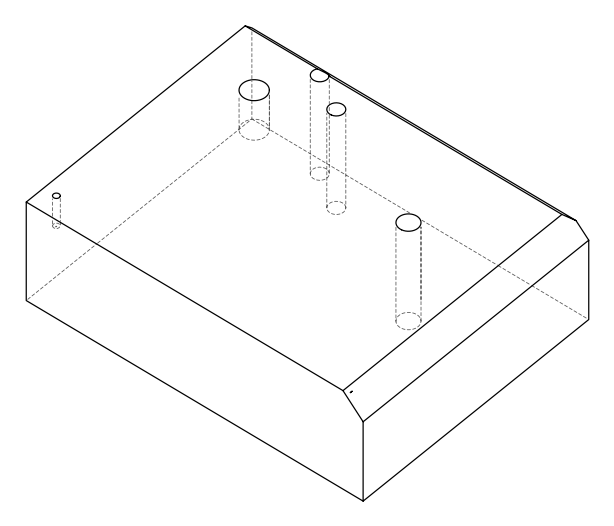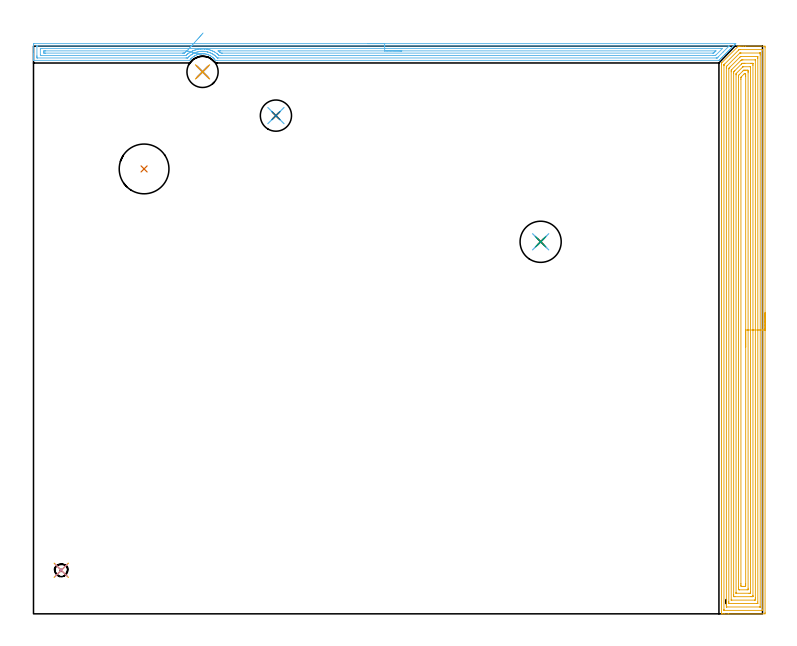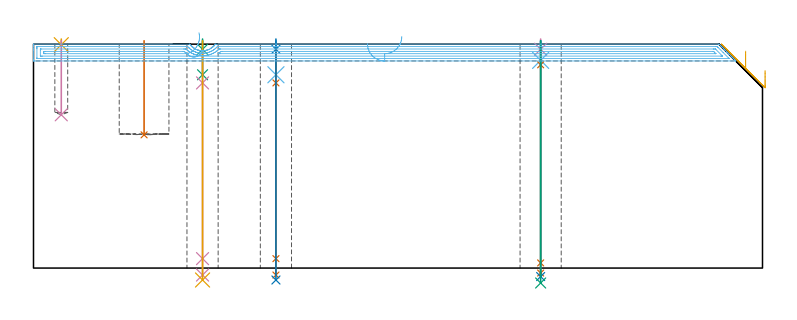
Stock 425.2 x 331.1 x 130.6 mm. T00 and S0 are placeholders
(PLAN: 18 operations, 13 tool changes, 42.3 min)
(1 INDEXABLE_INSERT_DRILL_BLIND_HOLE_FROM_SOLID | STEP1POCKET | NXT0302_029 | 0.22 min | 34684 mm3)
(2 SPOT_DRILL | STEP1HOLE | NXT0321_9005460120000 | 0.05 min | 180 mm3)
(3 SPOT_DRILL_1 | STEP1HOLE_1 | NXT0321_9005460120000 | 0.05 min | 183 mm3)
(4 SPOT_DRILL_2 | STEP1HOLE_2 | NXT0321_9005460120000 | 0.05 min | 183 mm3)
(5 SPOT_DRILL_3 | STEP1POCKET_1 | NXT0321_9005460120000 | 0.03 min | 1 mm3)
(6 DRILL_BLIND_HOLE_INTO_CENTER | STEP1HOLE | UGT0301_229 | 0.08 min | 1532 mm3)
(7 GUN_DRILL_THROUGH_HOLE | STEP1HOLE | UGT0307_008 | 0.65 min | 10877 mm3)
(8 DRILL_TO_ENLARGE_THROUGH_HOLE | STEP1HOLE | UGT0301_251 | 0.56 min | 21324 mm3)
(9 DRILL_BLIND_HOLE_INTO_CENTER_1 | STEP1HOLE_1 | UGT0301_229 | 0.08 min | 1533 mm3)
(10 GUN_DRILL_THROUGH_HOLE_1 | STEP1HOLE_1 | UGT0307_008 | 0.65 min | 10878 mm3)
(11 DRILL_TO_ENLARGE_THROUGH_HOLE_1 | STEP1HOLE_1 | UGT0301_251 | 0.56 min | 21322 mm3)
(12 DRILL_BLIND_HOLE_INTO_CENTER_2 | STEP1HOLE_2 | UGT0301_185 | 0.05 min | 186 mm3)
(13 GUN_DRILL_THROUGH_HOLE_2 | STEP1HOLE_2 | UGT0307_002 | 0.59 min | 3410 mm3)
(14 SPADE_DRILL_TO_ENLARGE_THROUGH_HOLE | STEP1HOLE_2 | UGT0306_006 | 0.55 min | 20810 mm3)
(15 DRILL_TO_ENLARGE_THROUGH_HOLE_2 | STEP1HOLE_2 | UGT0301_057 | 0.57 min | 34426 mm3)
(16 DRILL_BLIND_HOLE_INTO_CENTER_3 | STEP1POCKET_1 | NXT0301_046 | 0.17 min | 1762 mm3)
(17 AREA_MILL | FG_CHAMFER_SURFACE | UGT0205_001 | 24.17 min | 106803 mm3)
(18 AREA_MILL_1 | FG_CHAMFER_SURFACE_1 | UGT0205_001 | 13.22 min | 19310 mm3)
(TOOL NXT0302_029 | Index. Insert Drill 29mm [880-D2900L32-05] | D29 PA176 FL145 Z2)
(TOOL NXT0321_9005460120000 | NC Spot Drill, 142deg, 12mm, Carbide, Uncoated | D12 PA142 FL30 Z2)
(TOOL UGT0301_229 | Twist Drill 11.9 mm | D11.9 PA118 FL100 Z2)
(TOOL UGT0307_008 | Gun Drill 11 mm | D11 PA130 FL24 Z1)
(TOOL UGT0301_251 | Twist Drill 18.2 mm | D18.2 PA118 FL135 Z2)
(TOOL UGT0301_185 | Twist Drill 6.3 mm | D6.3 PA118 FL61 Z2)
(TOOL UGT0307_002 | Gun Drill 6 mm | D6 PA130 FL24 Z1)
(TOOL UGT0306_006 | Spade Drill 15.5mm | D15.5 PA132 FL10 Z2)
(TOOL UGT0301_057 | Twist Drill 24 mm | D24 PA118 FL160 Z2)
(TOOL NXT0301_046 | Carbide Drill 7.5mm [860.1-0750-038A1-MM 2214] | D7.5 PA140 FL53 Z2)
(TOOL UGT0205_001 | Chamfer Mill 20 x 3 x 45 deg. | D20 FL50 Z2)
(OP 1 INDEXABLE_INSERT_DRILL_BLIND_HOLE_FROM_SOLID)
G17 G21 G94 G90
T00 M6
G54
G17 G0 G90 X64.5 Y259.5 S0 M3
G43 Z140.6 H1
G94 G81 G98 Z77.7 F250. R132.6
G80
M5
M2
(OP 2 SPOT_DRILL)
G17 G21 G94 G90
T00 M6
G54
G17 G0 G90 X141.4 Y290.6 S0 M3
G43 Z140.6 H0
G94 G81 G98 Z127.6 F250. R133.6
G80
M5
M2
(OP 3 SPOT_DRILL_1)
G17 G21 G94 G90
T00 M6
G54
G17 G0 G90 X98.6 Y316.1 S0 M3
G43 Z140.6 H0
G94 G81 G98 Z127.6 F250. R133.6
G80
M5
M2
(OP 4 SPOT_DRILL_2)
G17 G21 G94 G90
T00 M6
G54
G17 G0 G90 X295.8 Y217. S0 M3
G43 Z140.6 H0
G94 G81 G98 Z127.6 F250. R133.6
G80
M5
M2
(OP 5 SPOT_DRILL_3)
G17 G21 G94 G90
T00 M6
G54
G17 G0 G90 X16.2 Y25.4 S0 M3
G43 Z140.6 H0
G94 G81 G98 Z130.277 F250. R133.6
G80
M5
M2
(OP 6 DRILL_BLIND_HOLE_INTO_CENTER)
G17 G21 G94 G90
T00 M6
G54
G17 G0 G90 X141.4 Y290.6 S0 M3
G43 Z140.6 H0
G94 G81 G98 Z112.75 F250. R132.6
G80
M5
M2
(OP 7 GUN_DRILL_THROUGH_HOLE)
G17 G21 G94 G90
T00 M6
G54
G17 G0 G90 X141.4 Y290.6 M8
G43 Z140.6 H0
Z127.785
S716 M3
G94 G1 Z107.99 F125. M26
G4 X.084
Z5.5 F250.
G4 X.084
Z-4.065 F125.
G4 X.084
M5
M9
G0 Z127.785
Z140.6
M2
(OP 8 DRILL_TO_ENLARGE_THROUGH_HOLE)
G17 G21 G94 G90
T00 M6
G54
G17 G0 G90 X141.4 Y290.6 S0 M3
G43 Z140.6 H0
G94 G73 G98 Z-6.968 F250. Q17.196 R132.6
G80
M5
M2
(OP 9 DRILL_BLIND_HOLE_INTO_CENTER_1)
G17 G21 G94 G90
T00 M6
G54
G17 G0 G90 X98.6 Y316.1 S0 M3
G43 Z140.6 H0
G94 G81 G98 Z112.75 F250. R132.6
G80
M5
M2
(OP 10 GUN_DRILL_THROUGH_HOLE_1)
G17 G21 G94 G90
T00 M6
G54
G17 G0 G90 X98.6 Y316.1 M8
G43 Z140.6 H0
Z127.657
S716 M3
G94 G1 Z107.99 F125. M26
G4 X.084
Z5.5 F250.
G4 X.084
Z-4.065 F125.
G4 X.084
M5
M9
G0 Z127.657
Z140.6
M2
(OP 11 DRILL_TO_ENLARGE_THROUGH_HOLE_1)
G17 G21 G94 G90
T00 M6
G54
G17 G0 G90 X98.6 Y316.1 S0 M3
G43 Z140.6 H0
G94 G73 G98 Z-6.968 F250. Q17.196 R132.6
G80
M5
M2
(OP 12 DRILL_BLIND_HOLE_INTO_CENTER_2)
G17 G21 G94 G90
T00 M6
G54
G17 G0 G90 X295.8 Y217. S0 M3
G43 Z140.6 H0
G94 G81 G98 Z121.15 F250. R132.6
G80
M5
M2
(OP 13 GUN_DRILL_THROUGH_HOLE_2)
G17 G21 G94 G90
T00 M6
G54
G17 G0 G90 X295.8 Y217. M8
G43 Z140.6 H0
Z128.713
S716 M3
G94 G1 Z118.554 F125. M26
G4 X.084
Z3. F250.
G4 X.084
Z-2.899 F125.
G4 X.084
M5
M9
G0 Z128.713
Z140.6
M2
(OP 14 SPADE_DRILL_TO_ENLARGE_THROUGH_HOLE)
G17 G21 G94 G90
T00 M6
G54
G17 G0 G90 X295.8 Y217. S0 M3
G43 Z140.6 H0
G94 G73 G98 Z-4.951 F250. Q15.061 R132.6
G80
M5
M2
(OP 15 DRILL_TO_ENLARGE_THROUGH_HOLE_2)
G17 G21 G94 G90
T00 M6
G54
G17 G0 G90 X295.8 Y217. S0 M3
G43 Z140.6 H0
G94 G73 G98 Z-8.71 F250. Q23.218 R132.6
G80
M5
M2
(OP 16 DRILL_BLIND_HOLE_INTO_CENTER_3)
G17 G21 G94 G90
T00 M6
G54
G17 G0 G90 X16.2 Y25.4 S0 M3
G43 Z140.6 H1
G94 G81 G98 Z89.4 F250. R132.6
G80
M5
M2
(OP 17 AREA_MILL)
G17 G21 G94 G90
T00 M6
G54
G17 G0 G90 X426.7 Y175.55 S1061 M3
G43 Z140.6 H0
Z115.2
G94 G1 Y175.512 Z114.328 F250.
Y175.398 Z113.464
Y175.209 Z112.612
Y174.947 Z111.78
Y174.613 Z110.974
Y174.21 Z110.2
Y173.741 Z109.464
Y173.21 Z108.772
Y172.621 Z108.129
Y171.978 Z107.54
Y171.286 Z107.008
Y170.55 Z106.54
Y169.776 Z106.137
Y168.97 Z105.803
Y168.138 Z105.541
Y167.286 Z105.352
Y166.422 Z105.238
Y165.55 Z105.2
Y0.626
X426.698 Y0.001
X405.237 Y0. Z126.658
X402.823 Z129.072
X401.803 Z130.097
X401.364 Z130.527
X401.303 Y0.01 Z130.588
X401.3 Y0.179 Z130.6
Y320.641
X401.301 Y321.295 Z130.587
X401.468 Y321.469 Z130.431
X410.969 Y330.971 Z120.928
X411.098 Y331.09 Z120.794
X411.228 Y331.1 Z120.665
X411.586 Z120.314
X411.943 Z119.956
X412.659 Z119.237
X413.91 Z117.987
X415.341 Z116.554
X426.698 Y331.099 Z105.2
X426.7 Y330.474
Y165.55
X425.286 Z106.614
X425.285 Y2.413 Z106.615
X425.284 Y2.306 Z106.616
X425.281 Y2.196 Z106.619
X425.273 Y2.01 Z106.627
X425.177 Y2.008 Z106.723
X424.695 Y2.001 Z107.205
X402.823 Z129.077
X402.764 Y2.002 Z129.136
X402.729 Y2.006 Z129.171
X402.724 Y2.009 Z129.176
X402.721 Y2.026 Z129.179
X402.718 Y2.087 Z129.182
X402.715 Y2.305 Z129.185
X402.714 Y2.413 Z129.186
X402.715 Y319.856 Z129.185
X402.716 Y319.965 Z129.184
X402.721 Y320.182 Z129.179
X402.731 Y320.269 Z129.169
X402.757 Y320.299 Z129.143
X402.823 Y320.371 Z129.077
X402.957 Y320.507 Z128.943
X403.091 Y320.641 Z128.809
X411.137 Y328.686 Z120.763
X411.456 Y328.995 Z120.444
X411.56 Y329.09 Z120.34
X411.765 Y329.093 Z120.135
X412.246 Y329.099 Z119.654
X425.177 Z106.723
X425.236 Y329.098 Z106.664
X425.271 Y329.094 Z106.629
X425.276 Y329.092 Z106.624
X425.279 Y329.074 Z106.621
X425.282 Y329.013 Z106.618
X425.285 Y328.795 Z106.615
X425.286 Y328.686 Z106.614
Y165.55
X423.872 Z108.028
X423.871 Y4.201 Z108.029
X423.87 Y4.081 Z108.03
X423.867 Y4.022 Z108.033
X423.866 Y4.014 Z108.034
X423.848 Y4.01 Z108.052
X423.791 Y4.005 Z108.109
X423.589 Y4. Z108.311
X404.41 Y4.001 Z127.49
X404.276 Y4.002 Z127.624
X404.169 Y4.007 Z127.731
X404.138 Y4.01 Z127.762
X404.135 Y4.017 Z127.765
X404.133 Y4.041 Z127.767
X404.13 Y4.201 Z127.77
X404.129 Y4.684 Z127.771
X404.128 Y5.095 Z127.772
X404.129 Y318.442 Z127.771
X404.13 Y318.854 Z127.77
X404.133 Y319.095 Z127.767
X404.135 Y319.211 Z127.765
X404.188 Y319.277 Z127.712
X404.611 Y319.712 Z127.289
X404.629 Y319.73 Z127.271
X411.798 Y326.899 Z120.102
X411.973 Y327.062 Z119.927
X412.016 Y327.09 Z119.884
X412.122 Y327.094 Z119.778
X412.256 Y327.098 Z119.644
X412.458 Y327.1 Z119.442
X412.659 Z119.241
X423.59 Z108.31
X423.724 Y327.098 Z108.176
X423.831 Y327.093 Z108.069
X423.862 Y327.09 Z108.038
X423.865 Y327.083 Z108.035
X423.867 Y327.059 Z108.033
X423.87 Y326.899 Z108.03
X423.871 Y326.416 Z108.029
X423.872 Y326.005 Z108.028
Y165.55
X422.457 Z109.443
Y6.883
X422.451 Y6.032 Z109.449
X422.449 Y6.01 Z109.451
X422.428 Y6.007 Z109.472
X422.373 Y6.003 Z109.527
X422.263 Y6.001 Z109.637
X422.042 Y6. Z109.858
X405.735 Y6.001 Z126.165
X405.626 Y6.003 Z126.274
X405.572 Y6.007 Z126.328
X405.551 Y6.01 Z126.349
X405.55 Y6.026 Z126.35
X405.543 Y6.846 Z126.357
Y6.883
Y317.922
X405.544 Y317.96 Z126.356
X405.55 Y318.169 Z126.35
X405.676 Y318.316 Z126.224
X405.857 Y318.502 Z126.043
X406.202 Y318.854 Z125.698
X411.765 Y324.416 Z120.135
X412.113 Y324.762 Z119.787
X412.296 Y324.941 Z119.604
X412.442 Y325.082 Z119.458
X412.659 Y325.099 Z119.241
X412.67 Y325.1 Z119.23
X422.265 Y325.099 Z109.635
X422.374 Y325.097 Z109.526
X422.428 Y325.093 Z109.472
X422.449 Y325.09 Z109.451
X422.45 Y325.074 Z109.45
X422.457 Y324.254 Z109.443
Y324.217
Y165.55
X421.043 Z110.857
Y9.228
X421.042 Y8.671 Z110.858
X421.039 Y8.338 Z110.861
X421.034 Y8.01 Z110.866
X420.706 Y8.004 Z111.194
X420.482 Y8.001 Z111.418
X407.294 Y8. Z124.606
X407.069 Y8.001 Z124.831
X406.98 Y8.007 Z124.92
X406.963 Y8.01 Z124.937
X406.96 Y8.018 Z124.94
X406.959 Y8.031 Z124.941
X406.957 Y8.113 Z124.943
Y316.172
X406.958 Y316.508 Z124.942
X406.963 Y317.066 Z124.937
X406.964 Y317.145 Z124.936
X407.012 Y317.201 Z124.888
X407.082 Y317.278 Z124.818
X407.294 Y317.495 Z124.606
X412.444 Y322.644 Z119.456
X412.659 Y322.856 Z119.241
X412.896 Y323.086 Z119.004
X413.553 Y323.096 Z118.347
X413.777 Y323.099 Z118.123
X420.93 Z110.97
X421.02 Y323.093 Z110.88
X421.037 Y323.09 Z110.863
X421.04 Y323.082 Z110.86
X421.041 Y323.069 Z110.859
X421.043 Y322.986 Z110.857
Y165.55
X419.629 Z112.271
Y10.642
X419.628 Y10.459 Z112.272
X419.624 Y10.103 Z112.276
X419.622 Y10.023 Z112.278
X419.529 Y10.01 Z112.371
X419.373 Y10.003 Z112.527
X418.918 Y10.001 Z112.982
X418.482 Y10. Z113.418
X409.082 Z122.818
X408.645 Y10.002 Z123.255
X408.432 Y10.007 Z123.468
X408.388 Y10.01 Z123.512
X408.378 Y10.085 Z123.522
X408.374 Y10.273 Z123.526
X408.372 Y10.459 Z123.528
X408.371 Y11.169 Z123.529
Y315.278
X408.374 Y315.986 Z123.526
X408.377 Y316.079 Z123.523
X408.38 Y316.12 Z123.52
X408.425 Y316.172 Z123.475
X408.752 Y316.502 Z123.148
X409.082 Y316.835 Z122.818
X412.889 Y320.641 Z119.011
X413.225 Y320.969 Z118.675
X413.334 Y321.074 Z118.566
X413.553 Y321.09 Z118.347
X413.991 Y321.098 Z117.909
X414.447 Y321.099 Z117.453
X414.883 Y321.1 Z117.017
X418.459 Z113.441
X418.918 Z112.982
X419.355 Y321.098 Z112.545
X419.568 Y321.093 Z112.332
X419.612 Y321.09 Z112.288
X419.622 Y321.015 Z112.278
X419.626 Y320.827 Z112.274
X419.628 Y320.641 Z112.272
X419.629 Y319.93 Z112.271
Y165.55
X418.215 Z113.685
X418.214 Y12.949 Z113.686
X418.211 Y12.246 Z113.689
X418.208 Y12.062 Z113.692
X418.202 Y12.01 Z113.698
X418.147 Y12.006 Z113.753
X418.024 Y12.003 Z113.876
X417.376 Y12. Z114.524
X409.976 Y12.001 Z121.924
X409.894 Y12.002 Z122.006
X409.829 Y12.006 Z122.071
X409.792 Y12.011 Z122.108
X409.79 Y12.056 Z122.11
X409.787 Y12.246 Z122.113
X409.786 Y12.437 Z122.114
Y314.384
X409.787 Y314.573 Z122.113
X409.792 Y314.926 Z122.108
X409.803 Y315.094 Z122.097
X409.975 Y315.278 Z121.925
X413.553 Y318.856 Z118.347
X413.734 Y319.029 Z118.166
X413.798 Y319.089 Z118.102
X413.877 Y319.092 Z118.023
X414.201 Y319.099 Z117.699
X418.024 Z113.876
X418.106 Y319.098 Z113.794
X418.171 Y319.094 Z113.729
X418.208 Y319.089 Z113.692
X418.21 Y319.044 Z113.69
X418.213 Y318.854 Z113.687
X418.214 Y318.663 Z113.686
X418.215 Y165.55 Z113.685
X416.8 Z115.1
Y14.928
X416.798 Y14.366 Z115.102
X416.793 Y14.034 Z115.107
X416.268 Y14.001 Z115.632
X411.798 Y14. Z120.102
X411.765 Y14.002 Z120.135
X411.207 Y14.034 Z120.693
X411.201 Y14.598 Z120.699
X411.2 Y14.928 Z120.7
X411.199 Y15.493 Z120.701
X411.2 Y313.161 Z120.7
X411.202 Y313.49 Z120.698
X411.207 Y314.048 Z120.693
X411.532 Y314.384 Z120.368
X413.553 Y316.406 Z118.347
X413.885 Y316.734 Z118.015
X414.224 Y317.066 Z117.676
X414.415 Y317.097 Z117.485
X414.447 Y317.099 Z117.453
X415.307 Y317.1 Z116.593
X416.202 Z115.698
X416.235 Y317.098 Z115.665
X416.793 Y317.066 Z115.107
X416.799 Y316.502 Z115.101
X416.8 Y316.172 Z115.1
Y315.607
Y165.55
X415.386 Z116.514
Y17.61
X415.384 Y16.716 Z116.516
X415.383 Y16.674 Z116.517
X415.341 Y16.01 Z116.559
X415.159 Y16.004 Z116.741
X414.447 Y16.001 Z117.453
X414.269 Y16. Z117.631
X413.553 Y16.001 Z118.347
X413.374 Z118.526
X412.659 Y16.01 Z119.241
X412.617 Y16.716 Z119.283
X412.615 Y16.759 Z119.285
X412.614 Y17.61 Z119.286
Y311.747
X412.617 Y312.596 Z119.283
X412.618 Y312.637 Z119.282
X412.659 Y313.051 Z119.241
X412.875 Y313.274 Z119.025
X413.087 Y313.49 Z118.813
X414.214 Y314.617 Z117.686
X414.447 Y314.846 Z117.453
X414.667 Y315.058 Z117.233
X414.716 Y315.09 Z117.184
X414.804 Y315.093 Z117.096
X414.983 Y315.094 Z116.917
X415.341 Y315.09 Z116.559
X415.383 Y314.384 Z116.517
X415.385 Y314.341 Z116.515
X415.386 Y313.49 Z116.514
Y165.55
Y164.678 Z116.552
Y163.813 Z116.666
Y162.962 Z116.854
Y162.13 Z117.117
Y161.324 Z117.451
Y160.55 Z117.854
Y159.814 Z118.322
Y159.122 Z118.853
Y158.479 Z119.443
Y157.89 Z120.086
Y157.358 Z120.778
Y156.89 Z121.514
Y156.487 Z122.288
Y156.153 Z123.094
Y155.891 Z123.926
Y155.702 Z124.777
Y155.588 Z125.642
Y155.55 Z126.514
G0 Z140.6
M5
M2
(OP 18 AREA_MILL_1)
G17 G21 G94 G90
T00 M6
G54
G17 G0 G90 X194.8 Y332.6 S1061 M3
G43 Z140.6 H0
Z130.8
G94 G1 X194.838 Z129.928 F250.
X194.952 Z129.064
X195.141 Z128.212
X195.403 Z127.38
X195.737 Z126.574
X196.14 Z125.8
X196.608 Z125.064
X197.14 Z124.372
X197.729 Z123.729
X198.372 Z123.14
X199.064 Z122.609
X199.8 Z122.14
X200.574 Z121.737
X201.38 Z121.403
X202.212 Z121.141
X203.064 Z120.952
X203.928 Z120.838
X204.8 Z120.8
X409.304
X409.575 Y332.595 Z120.805
X409.581 Y332.593 Z120.806
X409.575 Y332.575 Z120.825
X409.518 Y332.518 Z120.882
X409.12 Y332.118 Z121.278
X408.979 Y331.978 Z121.42
X408.676 Y331.676 Z121.724
X408.236 Y331.234 Z122.162
X407.777 Y330.777 Z122.623
X407.352 Y330.351 Z123.046
X406.862 Y329.862 Z123.537
X406.469 Y329.467 Z123.93
X405.948 Y328.948 Z124.452
X405.703 Y328.701 Z124.696
X405.585 Y328.584 Z124.814
X405.405 Y328.404 Z124.995
X405.243 Y328.242 Z125.157
X405.143 Y328.142 Z125.256
X405.107 Y328.106 Z125.292
X404.701 Y327.7 Z125.698
X404.511 Y327.511 Z125.889
X404.387 Y327.387 Z126.013
X404.259 Y327.258 Z126.139
X404.213 Y327.212 Z126.186
X403.532 Y326.532 Z126.868
X403.376 Y326.375 Z127.022
X403.32 Y326.319 Z127.079
X402.677 Y325.677 Z127.723
X402.493 Y325.491 Z127.906
X401.822 Y324.822 Z128.578
X401.609 Y324.607 Z128.789
X400.967 Y323.967 Z129.433
X400.725 Y323.724 Z129.672
X400.112 Y323.112 Z130.288
X400.043 Y323.043 Z130.356
X399.815 Y322.82 Z130.574
X399.795 Y322.804 Z130.589
X399.598 Y322.8 Z130.6
X106.955
X106.106 Y322.806 Z130.594
X106.068 Y322.807 Z130.593
X106.061 Y322.812 Z130.588
X105.782 Y323.176 Z130.222
X105.465 Y323.563 Z129.833
X105.32 Y323.724 Z129.671
X105.214 Y323.844 Z129.553
X104.908 Y324.148 Z129.25
X104.721 Y324.322 Z129.076
X104.591 Y324.443 Z128.956
X104.321 Y324.67 Z128.727
X103.879 Y325. Z128.399
X103.414 Y325.322 Z128.078
X102.978 Y325.568 Z127.829
X102.534 Y325.797 Z127.601
X102.09 Y325.994 Z127.404
X101.641 Y326.173 Z127.225
X101.57 Y326.199 Z127.199
X101.16 Y326.325 Z127.073
X100.748 Y326.437 Z126.963
X100.302 Y326.532 Z126.866
X99.855 Y326.606 Z126.79
X99.409 Y326.657 Z126.739
X99.195 Y326.668 Z126.723
X99.04 Y326.68 Z126.716
X98.952 Y326.685 Z126.709
X98.913 Y326.684 Z126.705
X98.833 Y326.686 Z126.704
X98.773 Z126.701
X98.515 Y326.691 Z126.702
X98.261 Y326.683 Z126.712
X98.069 Y326.674 Z126.718
X98.019 Y326.67 Z126.721
X97.977 Y326.666 Z126.724
X97.832 Y326.656 Z126.74
X97.763 Y326.651 Z126.746
X97.655 Y326.641 Z126.755
X97.622 Y326.639 Z126.759
X97.601 Y326.636 Z126.762
X97.175 Y326.578 Z126.817
X97.126 Y326.568 Z126.825
X96.952 Y326.538 Z126.86
X96.864 Y326.522 Z126.877
X96.728 Y326.497 Z126.902
X96.282 Y326.39 Z127.01
X95.785 Y326.244 Z127.154
X95.632 Y326.199 Z127.199
X95.389 Y326.11 Z127.289
X94.94 Y325.923 Z127.475
X94.496 Y325.716 Z127.682
X94.139 Y325.525 Z127.874
X93.998 Y325.442 Z127.955
X93.788 Y325.321 Z128.077
X93.603 Y325.2 Z128.198
X93.15 Y324.875 Z128.522
X92.71 Y324.532 Z128.867
X92.658 Y324.488 Z128.912
X92.607 Y324.443 Z128.957
X92.315 Y324.165 Z129.234
X92.204 Y324.06 Z129.339
X91.878 Y323.724 Z129.672
X91.816 Y323.661 Z129.736
X91.764 Y323.601 Z129.797
X91.732 Y323.564 Z129.834
X91.295 Y323.023 Z130.377
X91.109 Y322.804 Z130.59
X90.871 Y322.8 Z130.6
X0.174
X0.008 Y322.803 Z130.588
X0. Y322.816 Z130.575
Y323.176 Z130.224
Y323.476 Z129.923
Y324.165 Z129.229
Y325.394 Z128.003
Y325.933 Z127.462
Y326.547 Z126.849
Y331.849 Z121.549
X0.003 Y332.118 Z121.279
X0.009 Y332.592 Z120.806
X0.139 Y332.595 Z120.803
X0.621 Y332.6 Z120.8
X204.8
Y331.186 Z122.214
X405.405 Y331.185 Z122.215
X405.455
X405.703 Y331.179 Z122.221
X405.683 Y331.144 Z122.256
X405.593 Y331.048 Z122.352
X405.498 Y330.95 Z122.45
X402.264 Y327.713 Z125.687
X399.376 Y324.825 Z128.575
X399.15 Y324.6 Z128.8
X398.93 Y324.383 Z129.017
X398.831 Y324.288 Z129.112
X398.771 Y324.232 Z129.168
X398.677 Y324.221 Z129.179
X398.256 Y324.215 Z129.185
X398.207
X107.799 Y324.214 Z129.186
X107.377 Y324.217 Z129.183
X107.273 Y324.22 Z129.18
X107.251 Y324.221 Z129.179
X106.955 Y324.534 Z128.866
X106.441 Y325.049 Z128.351
X106.061 Y325.394 Z128.006
X105.763 Y325.641 Z127.759
X105.375 Y325.933 Z127.467
X105.168 Y326.081 Z127.319
X104.686 Y326.409 Z126.991
X104.274 Y326.638 Z126.762
X103.937 Y326.816 Z126.584
X103.381 Y327.084 Z126.316
X102.902 Y327.29 Z126.11
X102.487 Y327.449 Z125.951
X101.674 Y327.7 Z125.7
X101.594 Y327.722 Z125.678
X101.564 Y327.729 Z125.671
X100.7 Y327.913 Z125.487
X100.441 Y327.956 Z125.444
X99.806 Y328.039 Z125.361
X99.432 Y328.07 Z125.33
X98.913 Y328.097 Z125.303
X98.506 Y328.102 Z125.298
X98.019 Y328.086 Z125.314
X97.655 Y328.06 Z125.34
X97.126 Y328.006 Z125.394
X96.853 Y327.97 Z125.43
X96.232 Y327.86 Z125.54
X96.098 Y327.832 Z125.568
X95.535 Y327.7 Z125.7
X95.339 Y327.644 Z125.756
X94.703 Y327.445 Z125.955
X94.593 Y327.407 Z125.993
X94.445 Y327.35 Z126.05
X93.84 Y327.102 Z126.298
X93.551 Y326.969 Z126.431
X93.448 Y326.919 Z126.481
X93.245 Y326.816 Z126.584
X92.865 Y326.612 Z126.788
X92.784 Y326.566 Z126.834
X92.658 Y326.491 Z126.909
X92.313 Y326.274 Z127.126
X91.778 Y325.906 Z127.494
X91.764 Y325.896 Z127.504
X91.289 Y325.519 Z127.881
X90.871 Y325.159 Z128.241
X90.813 Y325.106 Z128.294
X90.755 Y325.049 Z128.351
X90.371 Y324.659 Z128.741
X89.977 Y324.248 Z129.152
X89.947 Y324.221 Z129.179
X89.923 Y324.219 Z129.181
X89.084 Y324.214 Z129.186
X89.034
X2.358 Y324.215 Z129.185
X2.018 Y324.221 Z129.179
X2.01 Y324.331 Z129.069
X2.003 Y324.566 Z128.834
X2.001 Y325.049 Z128.351
X2. Y325.453 Z127.947
X2.001 Y330.753 Z122.647
X2.008 Y331.158 Z122.242
X2.01 Y331.179 Z122.221
X2.015 Y331.181 Z122.219
X2.039 Y331.184 Z122.216
X2.091 Y331.185 Z122.215
X2.197 Y331.186 Z122.214
X204.8
Y329.772 Z123.628
X400.937 Y329.771 Z123.629
X401.524
X401.639 Y329.769 Z123.631
X401.83 Y329.764 Z123.636
X401.85 Y329.758 Z123.642
X401.842 Y329.747 Z123.653
X401.83 Y329.731 Z123.669
X398.032 Y325.933 Z127.467
X397.806 Y325.714 Z127.686
X397.741 Y325.652 Z127.748
X397.71 Y325.635 Z127.765
X397.666 Y325.633 Z127.767
X397.363 Y325.63 Z127.77
X396.777 Y325.629 Z127.771
X396.469
X109.049
X108.742 Y325.63 Z127.77
X108.435 Y325.633 Z127.767
X108.349 Y325.636 Z127.764
X108.316 Y325.646 Z127.754
X108.293 Y325.666 Z127.734
X108.198 Y325.753 Z127.647
X108.007 Y325.933 Z127.467
X107.848 Y326.078 Z127.322
X107.448 Y326.423 Z126.977
X106.956 Y326.816 Z126.584
X106.95 Y326.821 Z126.579
X106.061 Y327.43 Z125.97
X105.598 Y327.7 Z125.7
X105.168 Y327.932 Z125.468
X104.696 Y328.167 Z125.233
X104.274 Y328.354 Z125.046
X103.726 Y328.584 Z124.816
X103.381 Y328.714 Z124.686
X103.181 Y328.781 Z124.619
X102.487 Y328.986 Z124.414
X101.942 Y329.122 Z124.278
X101.594 Y329.2 Z124.2
X101.238 Y329.275 Z124.125
X100.821 Y329.347 Z124.053
X100.7 Y329.364 Z124.036
X99.838 Y329.467 Z123.933
X99.806 Y329.47 Z123.93
X99.783 Y329.471 Z123.929
X98.913 Y329.515 Z123.885
X98.863 Y329.517 Z123.883
X98.632 Y329.515 Z123.885
X98.019 Y329.507 Z123.893
X97.981 Y329.505 Z123.895
X97.371 Y329.467 Z123.933
X97.149 Y329.444 Z123.956
X97.126 Y329.441 Z123.959
X96.36 Y329.34 Z124.06
X96.232 Y329.319 Z124.081
X95.605 Y329.204 Z124.196
X95.339 Y329.143 Z124.257
X94.885 Y329.032 Z124.368
X94.445 Y328.906 Z124.494
X94.194 Y328.832 Z124.568
X93.918 Y328.745 Z124.655
X93.551 Y328.621 Z124.779
X93.523 Y328.611 Z124.789
X93.452 Y328.584 Z124.816
X92.898 Y328.346 Z125.054
X92.658 Y328.24 Z125.16
X92.288 Y328.066 Z125.334
X91.764 Y327.799 Z125.601
X91.7 Y327.764 Z125.636
X91.587 Y327.7 Z125.7
X91.144 Y327.429 Z125.971
X90.871 Y327.255 Z126.145
X90.611 Y327.074 Z126.327
X90.251 Y326.816 Z126.584
X90.096 Y326.699 Z126.701
X89.977 Y326.606 Z126.794
X89.608 Y326.298 Z127.102
X89.193 Y325.933 Z127.467
X88.918 Y325.679 Z127.721
X88.859 Y325.635 Z127.765
X88.79 Y325.634 Z127.766
X88.496 Y325.63 Z127.77
X88.19 Y325.629 Z127.771
X87.604 Y325.628 Z127.772
X4.502 Y325.629 Z127.771
X4.195 Y325.631 Z127.769
X4.093 Y325.632 Z127.768
X4.02 Y325.635 Z127.765
X4.01 Y325.74 Z127.66
X4.004 Y325.933 Z127.467
X4.001 Y326.125 Z127.275
Y329.467 Z123.933
X4.002 Y329.658 Z123.742
X4.007 Y329.724 Z123.676
X4.012 Y329.765 Z123.635
X4.042 Y329.766 Z123.634
X4.195 Y329.769 Z123.631
X4.781 Y329.771 Z123.629
X5.089
X204.8 Y329.772 Z123.628
Y328.357 Z125.043
X397.592
X397.872 Y328.355 Z125.045
X397.96 Y328.352 Z125.048
X397.986 Y328.351 Z125.049
X397.982 Y328.343 Z125.057
X397.951 Y328.306 Z125.094
X397.869 Y328.219 Z125.181
X397.363 Y327.711 Z125.689
X396.911 Y327.263 Z126.137
X396.76 Y327.117 Z126.283
X396.705 Y327.065 Z126.335
X396.673 Y327.05 Z126.35
X396.635 Y327.048 Z126.352
X396.469 Y327.045 Z126.355
X396.24 Y327.043 Z126.357
X110.299
X109.636 Y327.048 Z126.352
X109.4 Y327.05 Z126.35
X108.742 Y327.533 Z125.867
X108.514 Y327.7 Z125.7
X107.848 Y328.183 Z125.217
X107.621 Y328.35 Z125.05
X107.848 Y328.354 Z125.046
X108.079 Y328.356 Z125.044
X108.742 Y328.357 Z125.043
X108.971
X204.8
X205.672 Z125.081
X206.536 Z125.195
X207.388 Z125.383
X208.22 Z125.646
X209.026 Z125.98
X209.8 Z126.382
X210.536 Z126.851
X211.228 Z127.382
X211.871 Z127.972
X212.46 Z128.615
X212.992 Z129.307
X213.46 Z130.043
X213.863 Z130.817
X214.197 Z131.622
X214.459 Z132.455
X214.648 Z133.306
X214.762 Z134.171
X214.8 Z135.043
G0 Z140.6
X98.911 Y338.771
Z127.098
G1 X98.543 Y338.36 Z126.421
X98.137 Y337.908 Z125.796
X97.697 Y337.416 Z125.225
X97.225 Y336.889 Z124.715
X96.725 Y336.331 Z124.268
X96.2 Y335.747 Z123.888
X95.656 Y335.139 Z123.578
X95.096 Y334.514 Z123.34
X94.524 Y333.876 Z123.176
X93.945 Y333.23 Z123.087
X93.363 Y332.58 Z123.075
X92.782 Y331.932 Z123.138
X92.208 Y331.291 Z123.277
X91.643 Y330.661 Z123.491
X91.093 Y330.047 Z123.778
X90.562 Y329.455 Z124.135
X90.054 Y328.887 Z124.56
X89.572 Y328.35 Z125.05
X89.565 Y328.342 Z125.058
X89.535 Y328.318 Z125.082
X89.084 Y327.998 Z125.402
X88.911 Y327.871 Z125.529
X88.684 Y327.7 Z125.7
X88.409 Y327.484 Z125.916
X88.19 Y327.308 Z126.092
X87.918 Y327.085 Z126.315
X87.873 Y327.05 Z126.35
X87.795 Y327.047 Z126.353
X87.629 Y327.045 Z126.355
X87.297 Y327.043 Z126.357
X87.068
X6.876
X6.645 Y327.044 Z126.356
X6.124 Y327.05 Z126.35
X6.01 Y327.06 Z126.34
X6. Y327.7 Z125.7
X6.006 Y328.133 Z125.267
X6.01 Y328.343 Z125.057
X6.218 Y328.35 Z125.05
X6.876 Y328.356 Z125.044
X7.105 Y328.357 Z125.043
X89.313
X89.492 Y328.354 Z125.046
X89.567 Y328.351 Z125.049
X89.572 Y328.35 Z125.05
X90.378 Y328.135 Z125.305
X91.16 Y327.926 Z125.631
X91.911 Y327.725 Z126.027
X92.626 Y327.534 Z126.489
X93.299 Y327.354 Z127.013
X93.926 Y327.187 Z127.597
X94.501 Y327.033 Z128.234
X95.02 Y326.895 Z128.922
X95.48 Y326.772 Z129.653
X95.876 Y326.666 Z130.423
X96.206 Y326.578 Z131.226
X96.467 Y326.508 Z132.055
X96.657 Y326.458 Z132.905
X96.774 Y326.426 Z133.769
X96.819 Y326.414 Z134.64
X96.79 Y326.422 Z135.512
X96.688 Y326.449 Z136.378
X96.513 Y326.496 Z137.232
G0 Z140.6
M5
M2
